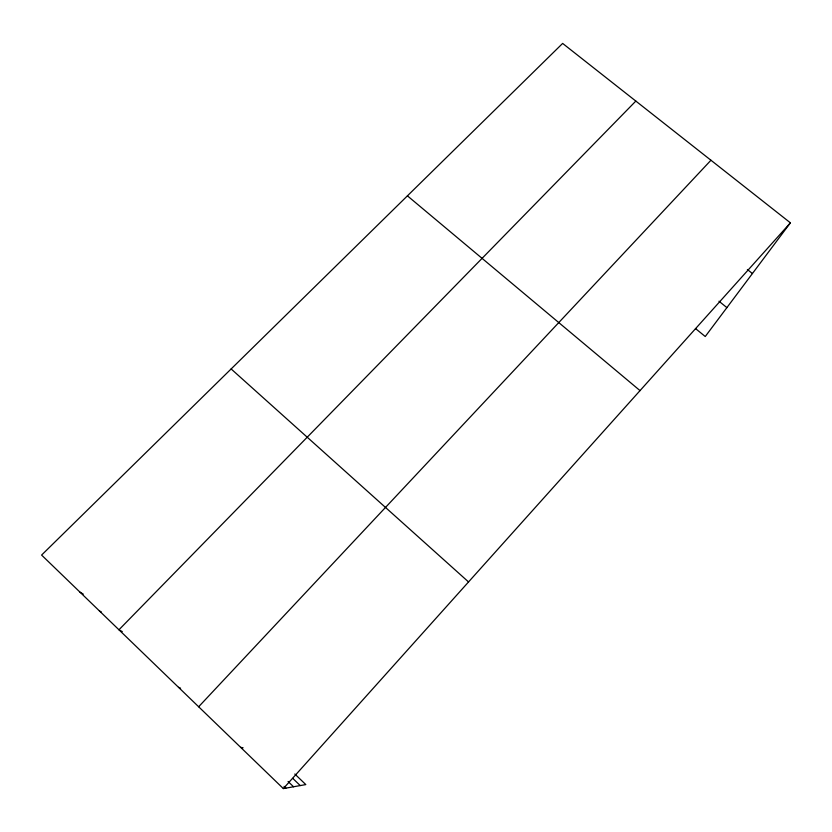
<?xml version="1.0" encoding="UTF-8"?>
<svg xmlns="http://www.w3.org/2000/svg" width="832" height="832" viewBox="0 0 832 832"><rect width="100%" height="100%" fill="white"/><g stroke="black" fill="none" stroke-linecap="round" stroke-linejoin="round"><path stroke-width="1.25" d="M294.819 774.02L305.812 784.586L283.348 788.58L41.6 555.069L562.64 43.42L790.4 222.83L705.245 336.523L695.438 328.494M283.348 788.58L790.4 222.83M198.65 706.774L710.944 160.243M635.835 101.078L118.955 629.782L122.294 631.602M240.666 747.354L243.09 747.781M178.506 687.315L180.586 688.189M99.403 610.896L101.442 612.071M79.986 592.145L83.262 594.11M747.386 269.516L752.419 273.541M718.983 301.215L726.887 307.622M407.42 195.842L640.026 390.614M231.13 368.95L468.541 581.942M292.791 778.398L300.248 785.574M288.07 781.487L293.561 786.77M284.066 786.375L285.886 788.133"/></g></svg>
